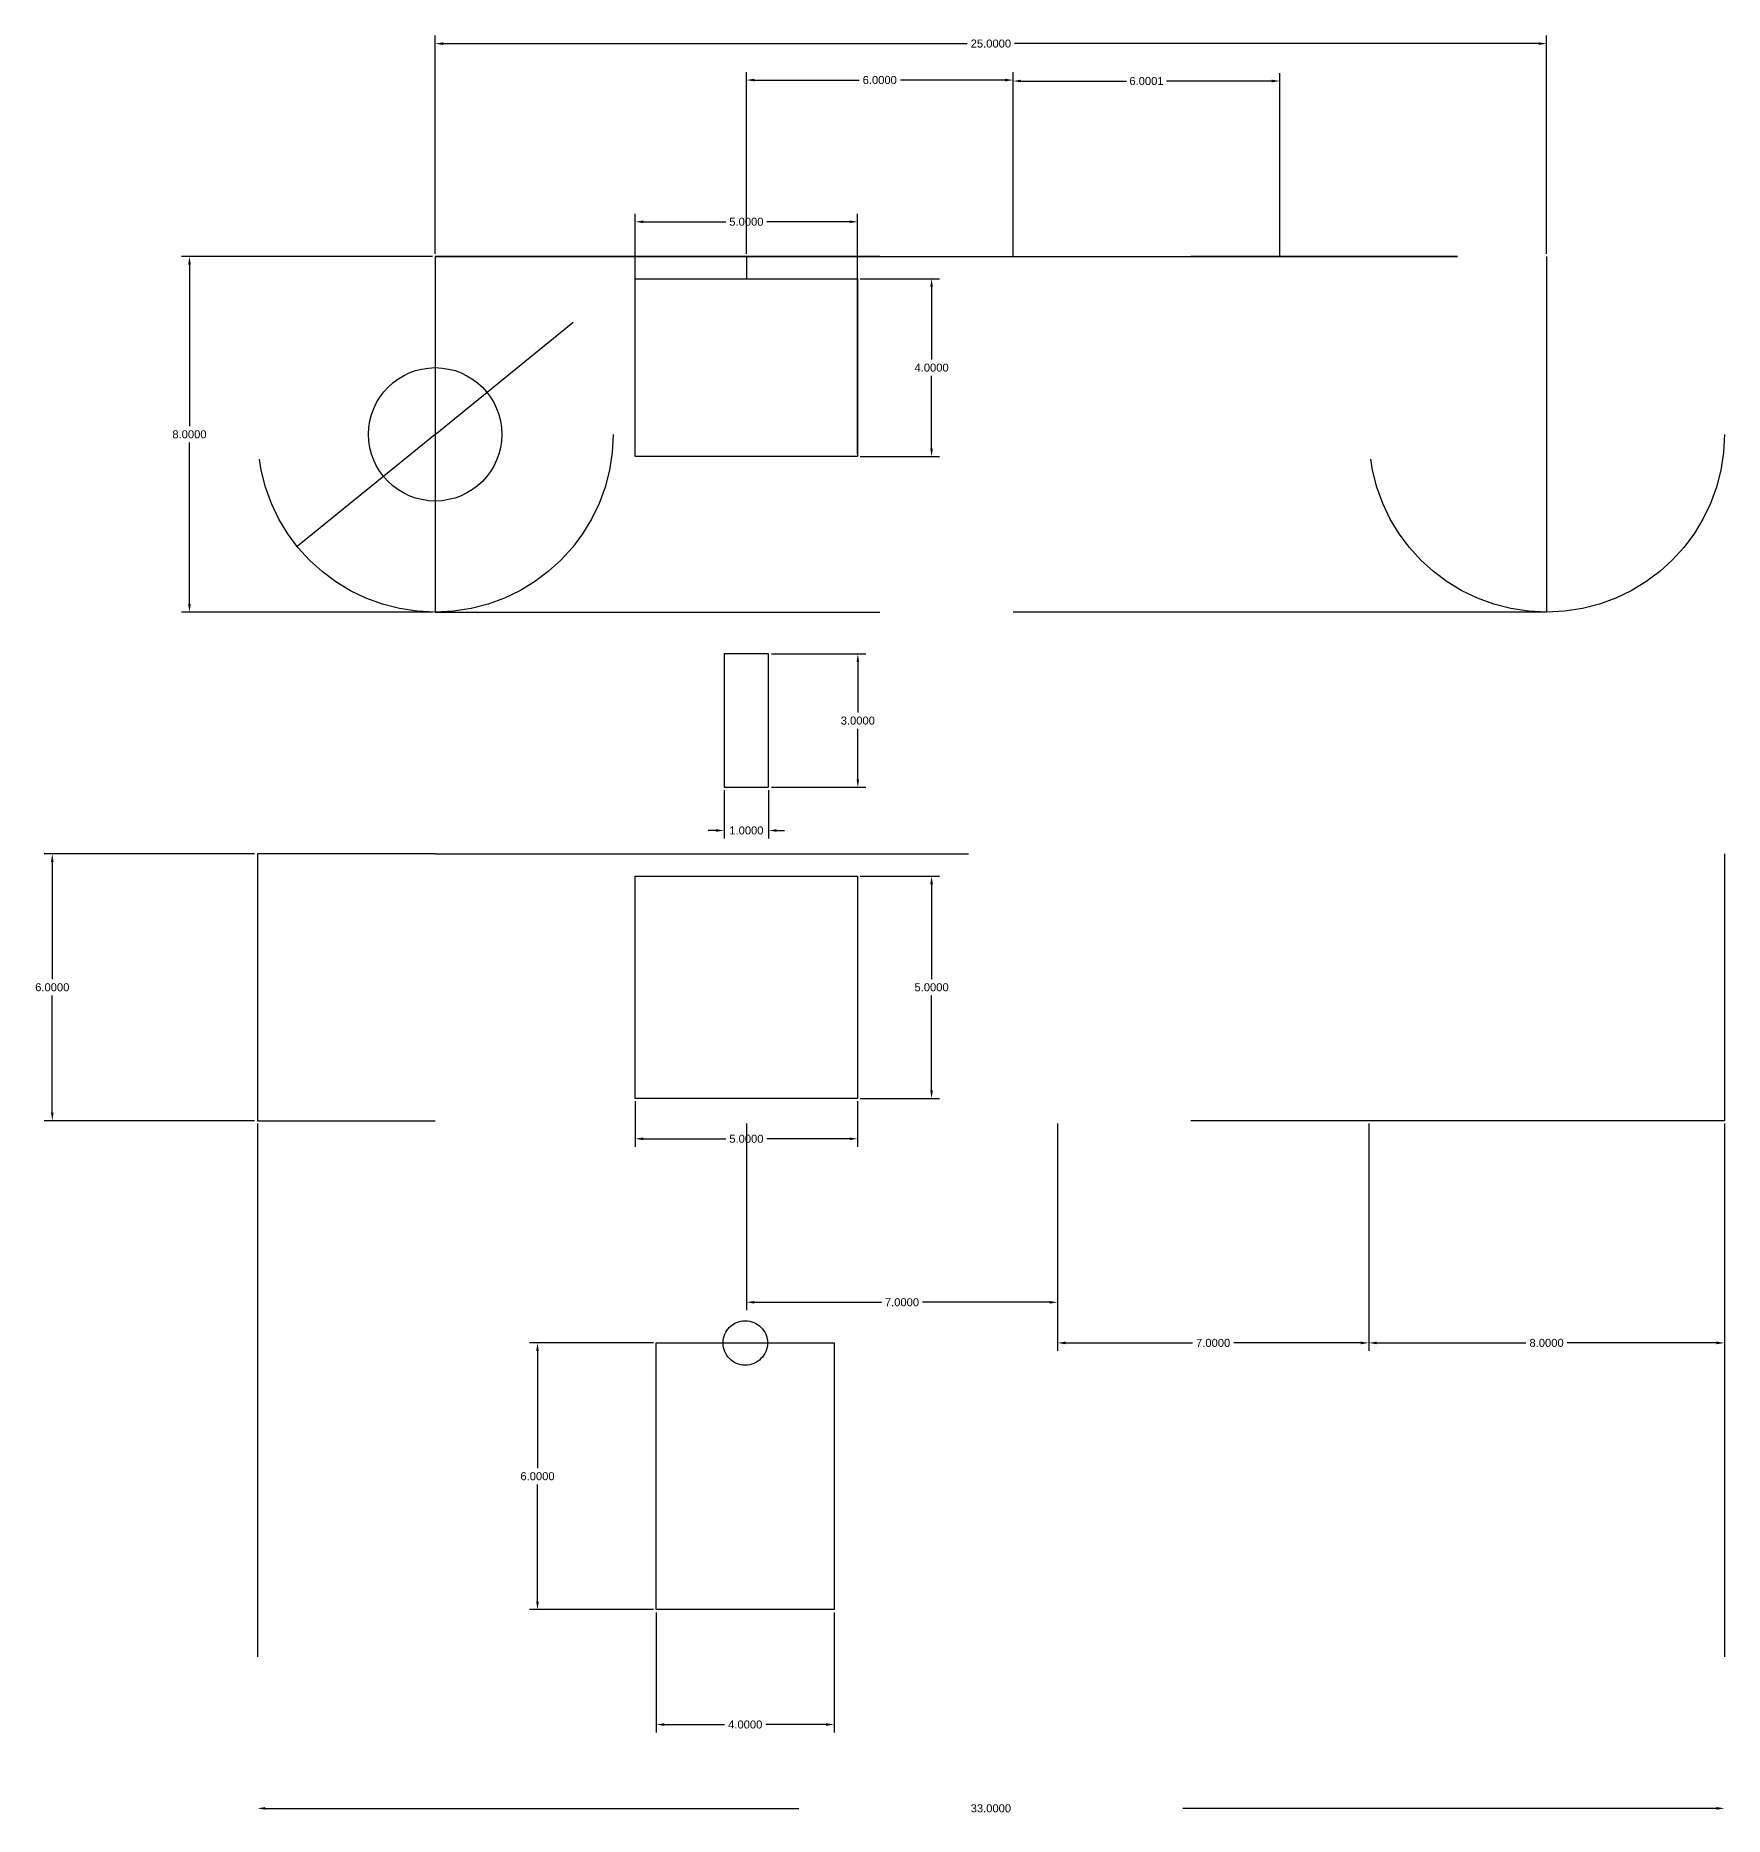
# Model space of a CAD drawing. Header units: centimetres. Extents: x -4 to 76.5, y -17.5 to 27.7.
# Drawn here: x -3.99 to 34, y -17.5 to 22.57 of the extents above; entities that cross this region are included whole.
import ezdxf

# ---------------------------------------------------------------- set-up
doc = ezdxf.new("R2010")
doc.units = ezdxf.units.CM
doc.header["$MEASUREMENT"] = 0
doc.linetypes.add('ACAD_ISO03W100', pattern=[30, 12, -18])
doc.layers.get('0').update_dxf_attribs({"linetype": 'ACAD_ISO03W100'})
doc.styles.get("Standard").update_dxf_attribs({"font": 'arial.ttf'})
doc.dimstyles.get("Standard").update_dxf_attribs({"dimtxt": 0.18, "dimasz": 0.18, "dimexe": 0.18, "dimexo": 0.0625, "dimgap": 0.09, "dimtad": 0, "dimtih": 1, "dimtoh": 1, "dimdec": 4, "dimzin": 0, "dimdsep": 46, "dimtxsty": 'Standard', "dimcen": 0.09, "dimadec": 0, "dimazin": 0, "dimtfac": 1, "dimtdec": 4, "dimtofl": 0, "dimtmove": 0, "dimatfit": 3, "dimfxl": 1, "dimtolj": 1, "dimtzin": 0, "dimarcsym": 0})

# ---------------------------------------------------------------- blocks, each defined once
blk = doc.blocks.new('*D1')
at = {"color": 0, "lineweight": -2, "transparency": 16777216}
for p, q in [((9.501, 13.158), (9.501, 18.557)), ((14.501, 13.158), (14.501, 18.557)), ((9.681, 18.377), (11.538, 18.377)), ((14.321, 18.377), (12.464, 18.377))]:
    blk.add_line(p, q, dxfattribs=at)
at = {"color": 0, "transparency": 16777216}
for points in [[(9.681, 18.407), (9.681, 18.347), (9.501, 18.377)], [(14.321, 18.407), (14.321, 18.347), (14.501, 18.377)]]:
    blk.add_solid(points, dxfattribs=at)
at = {"layer": 'Defpoints', "color": 0, "transparency": 16777216}
for p in [(14.501, 18.377), (9.501, 13.095), (14.501, 13.095)]:
    blk.add_point(p, dxfattribs=at)
at = {"color": 0, "transparency": 16777216, "insert": (12.001, 18.377), "char_height": 0.18, "attachment_point": 5}
blk.add_mtext('\\A1;5.0000', dxfattribs=at)
blk = doc.blocks.new('*D2')
at = {"color": 0, "lineweight": -2, "transparency": 16777216}
for p, q in [((5.001, 17.658), (5.001, 22.565)), ((30.001, 17.658), (30.001, 22.565)), ((5.181, 22.385), (16.966, 22.385)), ((29.821, 22.385), (18.036, 22.385))]:
    blk.add_line(p, q, dxfattribs=at)
at = {"color": 0, "transparency": 16777216}
for points in [[(5.181, 22.415), (5.181, 22.355), (5.001, 22.385)], [(29.821, 22.415), (29.821, 22.355), (30.001, 22.385)]]:
    blk.add_solid(points, dxfattribs=at)
at = {"layer": 'Defpoints', "color": 0, "transparency": 16777216}
for p in [(30.001, 22.385), (5.001, 17.595), (30.001, 17.595)]:
    blk.add_point(p, dxfattribs=at)
at = {"color": 0, "transparency": 16777216, "insert": (17.501, 22.385), "char_height": 0.18, "attachment_point": 5}
blk.add_mtext('\\A1;25.0000', dxfattribs=at)
blk = doc.blocks.new('*D3')
at = {"color": 0, "lineweight": -2, "transparency": 16777216}
for p, q in [((4.939, 17.595), (-0.707, 17.595)), ((-0.527, 17.415), (-0.527, 13.777)), ((-0.527, 9.775), (-0.527, 13.413)), ((4.939, 9.595), (-0.707, 9.595))]:
    blk.add_line(p, q, dxfattribs=at)
at = {"color": 0, "transparency": 16777216}
for points in [[(-0.557, 17.415), (-0.497, 17.415), (-0.527, 17.595)], [(-0.557, 9.775), (-0.497, 9.775), (-0.527, 9.595)]]:
    blk.add_solid(points, dxfattribs=at)
at = {"layer": 'Defpoints', "color": 0, "transparency": 16777216}
for p in [(5.001, 17.595), (-0.527, 9.595), (5.001, 9.595)]:
    blk.add_point(p, dxfattribs=at)
at = {"color": 0, "transparency": 16777216, "insert": (-0.527, 13.595), "char_height": 0.18, "attachment_point": 5}
blk.add_mtext('\\A1;8.0000', dxfattribs=at)
blk = doc.blocks.new('*D4')
at = {"color": 0, "lineweight": -2, "transparency": 16777216}
for p, q in [((14.564, 17.095), (16.347, 17.095)), ((16.167, 16.915), (16.167, 15.277)), ((16.167, 13.275), (16.167, 14.913)), ((14.564, 13.095), (16.347, 13.095))]:
    blk.add_line(p, q, dxfattribs=at)
at = {"color": 0, "transparency": 16777216}
for points in [[(16.137, 16.915), (16.197, 16.915), (16.167, 17.095)], [(16.137, 13.275), (16.197, 13.275), (16.167, 13.095)]]:
    blk.add_solid(points, dxfattribs=at)
at = {"layer": 'Defpoints', "color": 0, "transparency": 16777216}
for p in [(14.501, 17.095), (14.501, 13.095), (16.167, 13.095)]:
    blk.add_point(p, dxfattribs=at)
at = {"color": 0, "transparency": 16777216, "insert": (16.167, 15.095), "char_height": 0.18, "attachment_point": 5}
blk.add_mtext('\\A1;4.0000', dxfattribs=at)
blk = doc.blocks.new('*D5')
at = {"color": 0, "lineweight": -2, "transparency": 16777216}
for p, q in [((18.001, 17.606), (18.001, 21.723)), ((24.001, 17.606), (24.001, 21.723)), ((18.181, 21.543), (20.554, 21.543)), ((23.821, 21.543), (21.448, 21.543))]:
    blk.add_line(p, q, dxfattribs=at)
at = {"color": 0, "transparency": 16777216}
for points in [[(18.181, 21.573), (18.181, 21.513), (18.001, 21.543)], [(23.821, 21.573), (23.821, 21.513), (24.001, 21.543)]]:
    blk.add_solid(points, dxfattribs=at)
at = {"layer": 'Defpoints', "color": 0, "transparency": 16777216}
for p in [(24.001, 21.543), (18.001, 17.543), (24.001, 17.543)]:
    blk.add_point(p, dxfattribs=at)
at = {"color": 0, "transparency": 16777216, "insert": (21.001, 21.543), "char_height": 0.18, "attachment_point": 5}
blk.add_mtext('\\A1;6.0001', dxfattribs=at)
blk = doc.blocks.new('*D7')
at = {"color": 0, "lineweight": -2, "transparency": 16777216}
for p, q in [((1.001, -1.908), (1.001, -17.496)), ((34.001, -1.908), (34.001, -17.496)), ((1.181, -17.316), (16.968, -17.316)), ((33.821, -17.316), (18.034, -17.316))]:
    blk.add_line(p, q, dxfattribs=at)
at = {"color": 0, "transparency": 16777216}
for points in [[(1.181, -17.286), (1.181, -17.346), (1.001, -17.316)], [(33.821, -17.286), (33.821, -17.346), (34.001, -17.316)]]:
    blk.add_solid(points, dxfattribs=at)
at = {"layer": 'Defpoints', "color": 0, "transparency": 16777216}
for p in [(1.001, -1.845), (34.001, -1.845), (34.001, -17.316)]:
    blk.add_point(p, dxfattribs=at)
at = {"color": 0, "transparency": 16777216, "insert": (17.501, -17.316), "char_height": 0.18, "attachment_point": 5}
blk.add_mtext('\\A1;33.0000', dxfattribs=at)
blk = doc.blocks.new('*D8')
at = {"color": 0, "lineweight": -2, "transparency": 16777216}
for p, q in [((12.001, -1.908), (12.001, -6.111)), ((19.001, -1.908), (19.001, -6.111)), ((12.181, -5.931), (15.039, -5.931)), ((18.821, -5.931), (15.964, -5.931))]:
    blk.add_line(p, q, dxfattribs=at)
at = {"color": 0, "transparency": 16777216}
for points in [[(12.181, -5.901), (12.181, -5.961), (12.001, -5.931)], [(18.821, -5.901), (18.821, -5.961), (19.001, -5.931)]]:
    blk.add_solid(points, dxfattribs=at)
at = {"layer": 'Defpoints', "color": 0, "transparency": 16777216}
for p in [(12.001, -1.845), (19.001, -1.845), (19.001, -5.931)]:
    blk.add_point(p, dxfattribs=at)
at = {"color": 0, "transparency": 16777216, "insert": (15.501, -5.931), "char_height": 0.18, "attachment_point": 5}
blk.add_mtext('\\A1;7.0000', dxfattribs=at)
blk = doc.blocks.new('*D9')
at = {"color": 0, "lineweight": -2, "transparency": 16777216}
for p, q in [((19.001, -1.908), (19.001, -7.025)), ((26.001, -1.908), (26.001, -7.025)), ((19.181, -6.845), (22.039, -6.845)), ((25.821, -6.845), (22.964, -6.845))]:
    blk.add_line(p, q, dxfattribs=at)
at = {"color": 0, "transparency": 16777216}
for points in [[(19.181, -6.815), (19.181, -6.875), (19.001, -6.845)], [(25.821, -6.815), (25.821, -6.875), (26.001, -6.845)]]:
    blk.add_solid(points, dxfattribs=at)
at = {"layer": 'Defpoints', "color": 0, "transparency": 16777216}
for p in [(19.001, -1.845), (26.001, -1.845), (26.001, -6.845)]:
    blk.add_point(p, dxfattribs=at)
at = {"color": 0, "transparency": 16777216, "insert": (22.501, -6.845), "char_height": 0.18, "attachment_point": 5}
blk.add_mtext('\\A1;7.0000', dxfattribs=at)
blk = doc.blocks.new('*D10')
at = {"color": 0, "lineweight": -2, "transparency": 16777216}
for p, q in [((26.001, -1.908), (26.001, -7.025)), ((34.001, -1.908), (34.001, -7.025)), ((26.181, -6.845), (29.538, -6.845)), ((33.821, -6.845), (30.465, -6.845))]:
    blk.add_line(p, q, dxfattribs=at)
at = {"color": 0, "transparency": 16777216}
for points in [[(26.181, -6.815), (26.181, -6.875), (26.001, -6.845)], [(33.821, -6.815), (33.821, -6.875), (34.001, -6.845)]]:
    blk.add_solid(points, dxfattribs=at)
at = {"layer": 'Defpoints', "color": 0, "transparency": 16777216}
for p in [(26.001, -1.845), (34.001, -1.845), (34.001, -6.845)]:
    blk.add_point(p, dxfattribs=at)
at = {"color": 0, "transparency": 16777216, "insert": (30.001, -6.845), "char_height": 0.18, "attachment_point": 5}
blk.add_mtext('\\A1;8.0000', dxfattribs=at)
blk = doc.blocks.new('*D11')
at = {"color": 0, "lineweight": -2, "transparency": 16777216}
for p, q in [((14.564, 3.655), (16.347, 3.655)), ((16.167, 3.475), (16.167, 1.337)), ((16.167, -1.165), (16.167, 0.973)), ((14.564, -1.345), (16.347, -1.345))]:
    blk.add_line(p, q, dxfattribs=at)
at = {"color": 0, "transparency": 16777216}
for points in [[(16.137, 3.475), (16.197, 3.475), (16.167, 3.655)], [(16.137, -1.165), (16.197, -1.165), (16.167, -1.345)]]:
    blk.add_solid(points, dxfattribs=at)
at = {"layer": 'Defpoints', "color": 0, "transparency": 16777216}
for p in [(14.501, 3.655), (14.501, -1.345), (16.167, -1.345)]:
    blk.add_point(p, dxfattribs=at)
at = {"color": 0, "transparency": 16777216, "insert": (16.167, 1.155), "char_height": 0.18, "attachment_point": 5}
blk.add_mtext('\\A1;5.0000', dxfattribs=at)
blk = doc.blocks.new('*D12')
at = {"color": 0, "lineweight": -2, "transparency": 16777216}
for p, q in [((9.501, -1.408), (9.501, -2.433)), ((14.501, -1.408), (14.501, -2.433)), ((9.681, -2.253), (11.538, -2.253)), ((14.321, -2.253), (12.464, -2.253))]:
    blk.add_line(p, q, dxfattribs=at)
at = {"color": 0, "transparency": 16777216}
for points in [[(9.681, -2.223), (9.681, -2.283), (9.501, -2.253)], [(14.321, -2.223), (14.321, -2.283), (14.501, -2.253)]]:
    blk.add_solid(points, dxfattribs=at)
at = {"layer": 'Defpoints', "color": 0, "transparency": 16777216}
for p in [(9.501, -1.345), (14.501, -1.345), (14.501, -2.253)]:
    blk.add_point(p, dxfattribs=at)
at = {"color": 0, "transparency": 16777216, "insert": (12.001, -2.253), "char_height": 0.18, "attachment_point": 5}
blk.add_mtext('\\A1;5.0000', dxfattribs=at)
blk = doc.blocks.new('*D13')
at = {"color": 0, "lineweight": -2, "transparency": 16777216}
for p, q in [((0.939, 4.155), (-3.793, 4.155)), ((-3.613, 3.975), (-3.613, 1.337)), ((-3.613, -1.665), (-3.613, 0.973)), ((0.939, -1.845), (-3.793, -1.845))]:
    blk.add_line(p, q, dxfattribs=at)
at = {"color": 0, "transparency": 16777216}
for points in [[(-3.643, 3.975), (-3.583, 3.975), (-3.613, 4.155)], [(-3.643, -1.665), (-3.583, -1.665), (-3.613, -1.845)]]:
    blk.add_solid(points, dxfattribs=at)
at = {"layer": 'Defpoints', "color": 0, "transparency": 16777216}
for p in [(-3.613, 4.155), (1.001, 4.155), (1.001, -1.845)]:
    blk.add_point(p, dxfattribs=at)
at = {"color": 0, "transparency": 16777216, "insert": (-3.613, 1.155), "char_height": 0.18, "attachment_point": 5}
blk.add_mtext('\\A1;6.0000', dxfattribs=at)
blk = doc.blocks.new('*D25')
at = {"color": 0, "lineweight": -2, "transparency": 16777216}
for p, q in [((12.001, 17.658), (12.001, 21.745)), ((18.001, 17.658), (18.001, 21.745)), ((12.181, 21.565), (14.537, 21.565)), ((17.821, 21.565), (15.465, 21.565))]:
    blk.add_line(p, q, dxfattribs=at)
at = {"color": 0, "transparency": 16777216}
for points in [[(12.181, 21.595), (12.181, 21.535), (12.001, 21.565)], [(17.821, 21.595), (17.821, 21.535), (18.001, 21.565)]]:
    blk.add_solid(points, dxfattribs=at)
at = {"layer": 'Defpoints', "color": 0, "transparency": 16777216}
for p in [(18.001, 21.565), (12.001, 17.595), (18.001, 17.595)]:
    blk.add_point(p, dxfattribs=at)
at = {"color": 0, "transparency": 16777216, "insert": (15.001, 21.565), "char_height": 0.18, "attachment_point": 5}
blk.add_mtext('\\A1;6.0000', dxfattribs=at)
blk = doc.blocks.new('*D27')
at = {"color": 0, "lineweight": -2, "transparency": 16777216}
for p, q in [((12.564, 8.655), (14.688, 8.655)), ((14.508, 8.475), (14.508, 7.337)), ((14.508, 5.835), (14.508, 6.973)), ((12.564, 5.655), (14.688, 5.655))]:
    blk.add_line(p, q, dxfattribs=at)
at = {"color": 0, "transparency": 16777216}
for points in [[(14.478, 8.475), (14.538, 8.475), (14.508, 8.655)], [(14.478, 5.835), (14.538, 5.835), (14.508, 5.655)]]:
    blk.add_solid(points, dxfattribs=at)
at = {"layer": 'Defpoints', "color": 0, "transparency": 16777216}
for p in [(12.501, 8.655), (12.501, 5.655), (14.508, 5.655)]:
    blk.add_point(p, dxfattribs=at)
at = {"color": 0, "transparency": 16777216, "insert": (14.508, 7.155), "char_height": 0.18, "attachment_point": 5}
blk.add_mtext('\\A1;3.0000', dxfattribs=at)
blk = doc.blocks.new('*D28')
at = {"color": 0, "lineweight": -2, "transparency": 16777216}
for p, q in [((11.501, 5.592), (11.501, 4.503)), ((12.501, 5.592), (12.501, 4.503)), ((11.321, 4.683), (11.141, 4.683)), ((12.681, 4.683), (12.861, 4.683))]:
    blk.add_line(p, q, dxfattribs=at)
at = {"color": 0, "transparency": 16777216}
for points in [[(11.321, 4.713), (11.321, 4.653), (11.501, 4.683)], [(12.681, 4.713), (12.681, 4.653), (12.501, 4.683)]]:
    blk.add_solid(points, dxfattribs=at)
at = {"layer": 'Defpoints', "color": 0, "transparency": 16777216}
for p in [(11.501, 5.655), (12.501, 5.655), (12.501, 4.683)]:
    blk.add_point(p, dxfattribs=at)
at = {"color": 0, "transparency": 16777216, "insert": (12.001, 4.683), "char_height": 0.18, "attachment_point": 5}
blk.add_mtext('\\A1;1.0000', dxfattribs=at)
blk = doc.blocks.new('*D29')
at = {"color": 0, "lineweight": -2, "transparency": 16777216}
for p, q in [((9.975, -12.908), (9.975, -15.61)), ((13.975, -12.908), (13.975, -15.61)), ((10.155, -15.43), (11.508, -15.43)), ((13.795, -15.43), (12.442, -15.43))]:
    blk.add_line(p, q, dxfattribs=at)
at = {"color": 0, "transparency": 16777216}
for points in [[(10.155, -15.4), (10.155, -15.46), (9.975, -15.43)], [(13.795, -15.4), (13.795, -15.46), (13.975, -15.43)]]:
    blk.add_solid(points, dxfattribs=at)
at = {"layer": 'Defpoints', "color": 0, "transparency": 16777216}
for p in [(9.975, -12.845), (13.975, -12.845), (13.975, -15.43)]:
    blk.add_point(p, dxfattribs=at)
at = {"color": 0, "transparency": 16777216, "insert": (11.975, -15.43), "char_height": 0.18, "attachment_point": 5}
blk.add_mtext('\\A1;4.0000', dxfattribs=at)
blk = doc.blocks.new('*D30')
at = {"color": 0, "lineweight": -2, "transparency": 16777216}
for p, q in [((9.913, -6.845), (7.122, -6.845)), ((7.302, -7.025), (7.302, -9.663)), ((7.302, -12.665), (7.302, -10.027)), ((9.913, -12.845), (7.122, -12.845))]:
    blk.add_line(p, q, dxfattribs=at)
at = {"color": 0, "transparency": 16777216}
for points in [[(7.272, -7.025), (7.332, -7.025), (7.302, -6.845)], [(7.272, -12.665), (7.332, -12.665), (7.302, -12.845)]]:
    blk.add_solid(points, dxfattribs=at)
at = {"layer": 'Defpoints', "color": 0, "transparency": 16777216}
for p in [(7.302, -6.845), (9.975, -6.845), (9.975, -12.845)]:
    blk.add_point(p, dxfattribs=at)
at = {"color": 0, "transparency": 16777216, "insert": (7.302, -9.845), "char_height": 0.18, "attachment_point": 5}
blk.add_mtext('\\A1;6.0000', dxfattribs=at)

msp = doc.modelspace()

# ---------------------------------------------------------------- linework, layer by layer
for p, q in [((15.00113, 17.59505), (5.00113, 17.59505)), ((5.00113, 17.59505), (5.00113, 9.59505)), ((5.00113, 17.59505), (5.00113, 13.59505)), ((5.00113, 17.59505), (12.00113, 17.59505)), ((12.00113, 17.59505), (19.00113, 17.59505)), ((12.00113, 17.59505), (12.00113, 17.09505)), ((15.00113, 17.59505), (30.00113, 17.59505)), ((18.00113, 17.59505), (23.00113, 17.59505)), ((18.00113, 17.59505), (22.00113, 17.59505)), ((19.00113, 17.59505), (26.00113, 17.59505)), ((27.00113, 17.59505), (22.00113, 17.59505)), ((22.00113, 17.59505), (26.00113, 17.59505)), ((23.00113, 17.59505), (28.00113, 17.59505)), ((28.00113, 17.59505), (27.00113, 17.59505)), ((30.00113, 17.59505), (30.00113, 9.59505)), ((30.00113, 17.59505), (30.00113, 13.59505)), ((9.50113, 16.09505), (9.50113, 17.09505)), ((9.50113, 17.09505), (12.00113, 17.09505)), ((12.00113, 17.09505), (14.50113, 17.09505)), ((14.50113, 17.09505), (14.50113, 13.09505)), ((5.00113, 13.59505), (8.10456, 16.11868)), ((9.50113, 13.09505), (9.50113, 16.09505)), ((5.00113, 13.59505), (1.8977, 11.07141)), ((14.50113, 13.09505), (9.50113, 13.09505)), ((5.00113, 9.59505), (15.00113, 9.59505)), ((30.00113, 9.59505), (15.00113, 9.59505)), ((12.50113, 8.65495), (11.50113, 8.65495)), ((11.50113, 8.65495), (11.50113, 5.65495)), ((12.50113, 5.65495), (12.50113, 8.65495)), ((11.50113, 5.65495), (12.00113, 5.65495)), ((12.00113, 5.65495), (12.50113, 5.65495)), ((5.00113, 4.15495), (1.00113, 4.15495)), ((1.00113, 4.15495), (1.00113, -1.84505)), ((1.00113, 4.15495), (1.00113, 1.15495)), ((5.00113, 4.15495), (34.00113, 4.15495)), ((34.00113, 4.15495), (34.00113, -1.84505)), ((9.50113, -1.34505), (9.50113, 3.65495)), ((9.50113, 3.65495), (12.00113, 3.65495)), ((12.00113, 3.65495), (14.50113, 3.65495)), ((14.50113, 3.65495), (14.50113, -1.34505)), ((12.00113, -1.34505), (9.50113, -1.34505)), ((14.50113, -1.34505), (12.00113, -1.34505)), ((1.00113, -1.84505), (5.00113, -1.84505)), ((34.00113, -1.84505), (5.00113, -1.84505)), ((5.00113, -1.84505), (5.00113, -1.84505)), ((9.97505, -6.84505), (13.97505, -6.84505)), ((9.97505, -12.84505), (9.97505, -6.84505)), ((9.97505, -6.84505), (11.97505, -6.84505)), ((13.97505, -6.84505), (13.97505, -9.84505)), ((13.97505, -9.84505), (13.97505, -12.84505)), ((13.97505, -12.84505), (9.97505, -12.84505))]:
    msp.add_line(p, q)
for centre, radius in [((5.00113, 13.59505), 4), ((30.00113, 13.59505), 4), ((5.00113, 13.59505), 1.5), ((11.97505, -6.84505), 0.5)]:
    msp.add_circle(centre, radius)

# ---------------------------------------------------------------- dimensions: what is measured, and where the dimension line sits
for base, p1, p2, picture, middle in [((30.00113, 22.38509), (5.00113, 17.59505), (30.00113, 17.59505), '*D2', (17.50113, 22.38509)), ((18.00113, 21.56505), (12.00113, 17.59505), (18.00113, 17.59505), '*D25', (15.00113, 21.56505)), ((24.00121, 21.54312), (18.00113, 17.54312), (24.00121, 17.54312), '*D5', (21.00117, 21.54312)), ((14.50113, 18.37744), (9.50113, 13.09505), (14.50113, 13.09505), '*D1', (12.00113, 18.37744)), ((12.50113, 4.68292), (11.50113, 5.65495), (12.50113, 5.65495), '*D28', (12.00113, 4.68292)), ((14.50113, -2.25295), (9.50113, -1.34505), (14.50113, -1.34505), '*D12', (12.00113, -2.25295)), ((19.00113, -5.93125), (12.00113, -1.84505), (19.00113, -1.84505), '*D8', (15.50113, -5.93125)), ((34.00113, -6.84505), (26.00113, -1.84505), (34.00113, -1.84505), '*D10', (30.00113, -6.84505)), ((13.97505, -15.43021), (9.97505, -12.84505), (13.97505, -12.84505), '*D29', (11.97505, -15.43021))]:
    dim = msp.add_linear_dim(base=base, p1=p1, p2=p2, dimstyle='Standard')
    dim.commit()
    dim.dimension.update_dxf_attribs({"geometry": picture, "text_midpoint": middle})
for base, p1, p2, picture, middle in [((-0.52668, 9.59505), (5.00113, 17.59505), (5.00113, 9.59505), '*D3', (-0.52668, 13.59505)), ((16.16694, 13.09505), (14.50113, 17.09505), (14.50113, 13.09505), '*D4', (16.16694, 15.09505)), ((14.50831, 5.65495), (12.50113, 8.65495), (12.50113, 5.65495), '*D27', (14.50831, 7.15495)), ((-3.61289, 4.15495), (1.00113, -1.84505), (1.00113, 4.15495), '*D13', (-3.61289, 1.15495)), ((16.16664, -1.34505), (14.50113, 3.65495), (14.50113, -1.34505), '*D11', (16.16664, 1.15495)), ((7.30163, -6.84505), (9.97505, -12.84505), (9.97505, -6.84505), '*D30', (7.30163, -9.84505))]:
    dim = msp.add_linear_dim(base=base, p1=p1, p2=p2, angle=90, dimstyle='Standard')
    dim.commit()
    dim.dimension.update_dxf_attribs({"geometry": picture, "text_midpoint": middle})
dim = msp.add_linear_dim(base=(34.00113, -17.31636), p1=(1.00113, -1.84505), p2=(34.00113, -1.84505), dimstyle='Standard')
dim.commit()
dim.dimension.update_dxf_attribs({"geometry": '*D7', "text_midpoint": (17.50113, -17.31636), "dimtype": 160})
dim = msp.add_aligned_dim(p1=(19.00113, -1.84505), p2=(26.00113, -1.84505), distance=-5, dimstyle='Standard')
dim.commit()
dim.dimension.update_dxf_attribs({"geometry": '*D9', "text_midpoint": (22.50113, -6.84505)})

doc.saveas('drawing.dxf')
